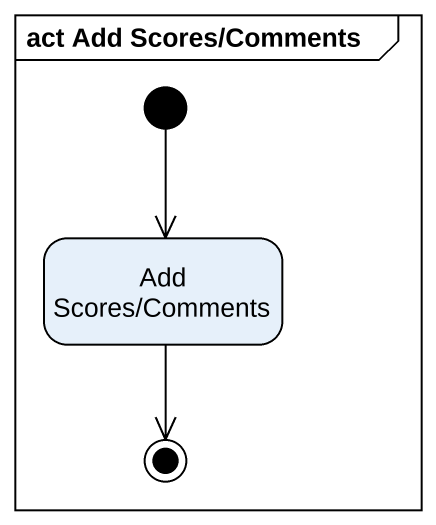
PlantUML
@startuml
mainframe act Add Scores/Comments
hide empty description
state "Add Scores/Comments" as Add_Scores_Comments
[*] --> Add_Scores_Comments
Add_Scores_Comments --> [*]
@enduml
